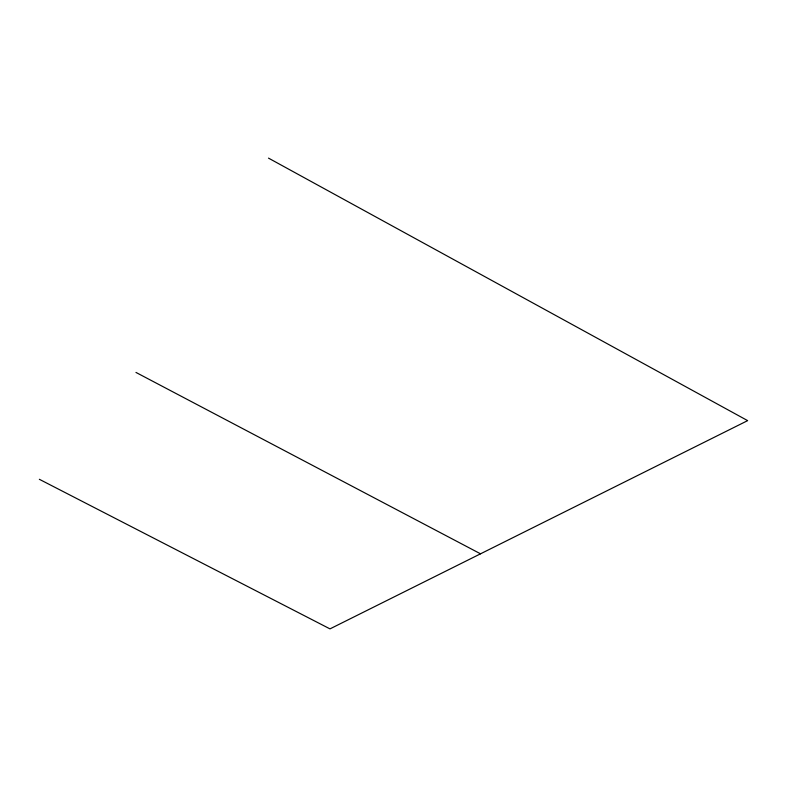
<?xml version="1.0" encoding="UTF-8"?>
<svg xmlns="http://www.w3.org/2000/svg" width="787" height="787" viewBox="0 0 787 787"><rect width="100%" height="100%" fill="white"/><g stroke="black" fill="none" stroke-linecap="round" stroke-linejoin="round"><path stroke-width="1.18" d="M39.35 479.293L329.979 628.882L747.65 420.632L268.495 158.118M135.964 372.428L480.532 553.822"/></g></svg>
